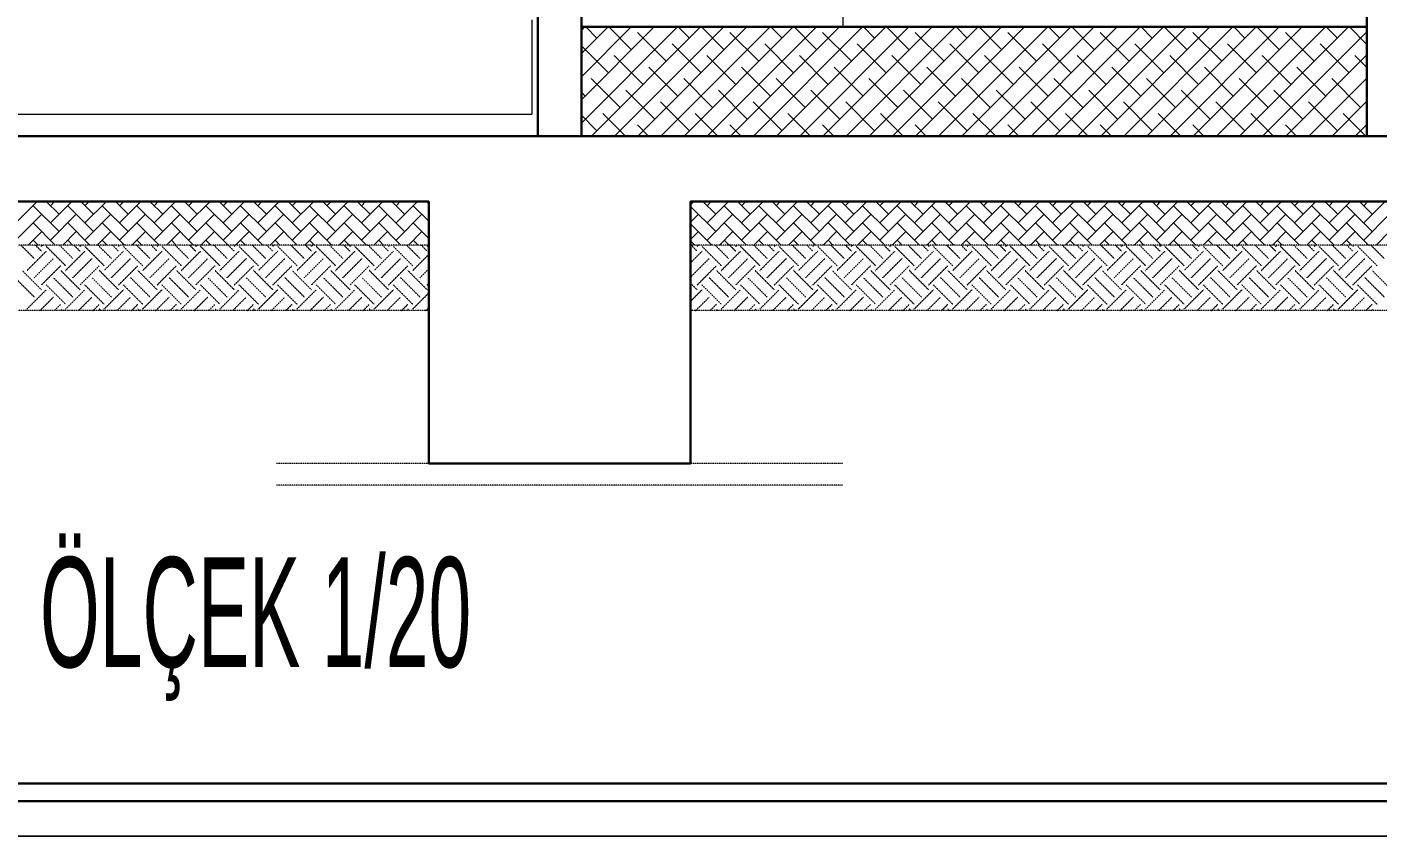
# Model space of a CAD drawing. Extents: x 775040 to 808375, y 4159409 to 4163651.
# Drawn here: x 803556 to 804330, y 4159409 to 4159872 of the extents above; entities that cross this region are included whole.
import ezdxf

# ---------------------------------------------------------------- set-up
doc = ezdxf.new("R2010")
doc.units = 0
doc.header["$MEASUREMENT"] = 0
doc.linetypes.add('DASHED2', pattern=[0.1875, 0.125, -0.0625])
for name, color, linetype, lineweight in [('KALIN', 30, 'Continuous', 18), ('Z_ duvar', 7, 'Continuous', 30), ('Z_antet', 31, 'Continuous', 30), ('Z_g4', 4, 'Continuous', 15), ('Z_kesit döşeme', 5, 'Continuous', 30), ('Z_sıva', 241, 'Continuous', 5), ('Z_tarama', 8, 'Continuous', 5), ('Z_yazı', 4, 'Continuous', 20)]:
    doc.layers.add(name, color=color, linetype=linetype, lineweight=lineweight)
doc.styles.add('SIMPLEX', font='arial.ttf', dxfattribs={"width": 0.5})

msp = doc.modelspace()

# ---------------------------------------------------------------- linework, layer by layer
at = {"layer": 'KALIN'}
for p, q in [((801720.3, 4159408.75), (808375.4, 4159408.75)), ((808375.4, 4159408.75), (801740.3, 4159408.75))]:
    msp.add_line(p, q, dxfattribs=at)
at = {"layer": 'Z_ duvar', "ltscale": 50}
for p, q in [((803848.76, 4159809.77), (803848.76, 4160542.27)), ((803873.76, 4159809.77), (803873.76, 4160542.27)), ((804323.76, 4159809.77), (804323.76, 4160542.27))]:
    msp.add_line(p, q, dxfattribs=at)
at = {"layer": 'Z_antet'}
for p, q in [((801870.3, 4159438.75), (808375.4, 4159438.75)), ((808375.4, 4159428.75), (801860.3, 4159428.75))]:
    msp.add_line(p, q, dxfattribs=at)
at = {"layer": 'Z_g4', "linetype": 'Continuous'}
msp.add_line((804023.76, 4159872.27), (804023.76, 4160542.27), dxfattribs=at)
at = {"layer": 'Z_kesit döşeme', "linetype": 'Continuous'}
msp.add_line((803873.76, 4159872.27), (804323.76, 4159872.27), dxfattribs=at)
msp.add_lwpolyline([(806062.59, 4159809.77), (802323.76, 4159809.77), (802323.76, 4159622.27), (802473.76, 4159622.27), (802473.76, 4159772.27), (803786.26, 4159772.27), (803786.26, 4159622.27), (803936.26, 4159622.27), (803936.26, 4159772.27), (804786.26, 4159772.27), (804786.26, 4159622.27), (804936.26, 4159622.27), (804936.26, 4159772.27), (806062.59, 4159772.27)], dxfattribs=at)
at = {"layer": 'Z_sıva', "linetype": 'Continuous'}
for p in [(803845.44, 4159876.41), (802398.76, 4159822.27)]:
    msp.add_line(p, (803845.44, 4159822.27), dxfattribs=at)
at = {"layer": 'Z_tarama'}
for p, q in [((803873.76, 4159870.28), (803875.75, 4159872.27)), ((803873.76, 4159857.02), (803889.01, 4159872.27)), ((803873.76, 4159843.76), (803902.27, 4159872.27)), ((803873.76, 4159830.5), (803915.53, 4159872.27)), ((803873.76, 4159817.24), (803928.79, 4159872.27)), ((803882.62, 4159865.88), (803876.23, 4159872.27)), ((803879.54, 4159809.77), (803942.04, 4159872.27)), ((803902.51, 4159859.25), (803889.49, 4159872.27)), ((803892.8, 4159809.77), (803955.3, 4159872.27)), ((803922.4, 4159852.62), (803905.83, 4159869.2)), ((803906.06, 4159809.77), (803968.56, 4159872.27)), ((803919.32, 4159809.77), (803981.82, 4159872.27)), ((803935.66, 4159865.88), (803929.27, 4159872.27)), ((803932.58, 4159809.77), (803995.08, 4159872.27)), ((803955.54, 4159859.25), (803942.53, 4159872.27)), ((803945.84, 4159809.77), (804008.34, 4159872.27)), ((803975.43, 4159852.62), (803958.86, 4159869.2)), ((803959.09, 4159809.77), (804021.59, 4159872.27)), ((803972.35, 4159809.77), (804034.85, 4159872.27)), ((803988.69, 4159865.88), (803982.3, 4159872.27)), ((803985.61, 4159809.77), (804048.11, 4159872.27)), ((804008.58, 4159859.25), (803995.56, 4159872.27)), ((803998.87, 4159809.77), (804061.37, 4159872.27)), ((804028.46, 4159852.62), (804011.89, 4159869.2)), ((804012.13, 4159809.77), (804074.63, 4159872.27)), ((804025.39, 4159809.77), (804087.89, 4159872.27)), ((804041.72, 4159865.88), (804035.33, 4159872.27)), ((804038.64, 4159809.77), (804101.14, 4159872.27)), ((804061.61, 4159859.25), (804048.59, 4159872.27)), ((804051.9, 4159809.77), (804114.4, 4159872.27)), ((804081.5, 4159852.62), (804064.92, 4159869.2)), ((804065.16, 4159809.77), (804127.66, 4159872.27)), ((804078.42, 4159809.77), (804140.92, 4159872.27)), ((804094.76, 4159865.88), (804088.37, 4159872.27)), ((804091.68, 4159809.77), (804154.18, 4159872.27)), ((804114.64, 4159859.25), (804101.62, 4159872.27)), ((804104.94, 4159809.77), (804167.44, 4159872.27)), ((804134.53, 4159852.62), (804117.96, 4159869.2)), ((804118.19, 4159809.77), (804180.69, 4159872.27)), ((804131.45, 4159809.77), (804193.95, 4159872.27)), ((804147.79, 4159865.88), (804141.4, 4159872.27)), ((804144.71, 4159809.77), (804207.21, 4159872.27)), ((804167.68, 4159859.25), (804154.66, 4159872.27)), ((804157.97, 4159809.77), (804220.47, 4159872.27)), ((804187.56, 4159852.62), (804170.99, 4159869.2)), ((804171.23, 4159809.77), (804233.73, 4159872.27)), ((804184.48, 4159809.77), (804246.98, 4159872.27)), ((804200.82, 4159865.88), (804194.43, 4159872.27)), ((804197.74, 4159809.77), (804260.24, 4159872.27)), ((804220.71, 4159859.25), (804207.69, 4159872.27)), ((804211, 4159809.77), (804273.5, 4159872.27)), ((804240.6, 4159852.62), (804224.02, 4159869.2)), ((804224.26, 4159809.77), (804286.76, 4159872.27)), ((804237.52, 4159809.77), (804300.02, 4159872.27)), ((804253.85, 4159865.88), (804247.47, 4159872.27)), ((804250.78, 4159809.77), (804313.28, 4159872.27)), ((804273.74, 4159859.25), (804260.72, 4159872.27)), ((804264.03, 4159809.77), (804323.76, 4159869.5)), ((804293.63, 4159852.62), (804277.06, 4159869.2)), ((804306.89, 4159865.88), (804300.5, 4159872.27)), ((804323.76, 4159862.27), (804313.76, 4159872.27)), ((803889.25, 4159845.99), (803873.76, 4159861.48)), ((803942.29, 4159845.99), (803925.71, 4159862.57)), ((803995.32, 4159845.99), (803978.75, 4159862.57)), ((804048.35, 4159845.99), (804031.78, 4159862.57)), ((804101.38, 4159845.99), (804084.81, 4159862.57)), ((804154.42, 4159845.99), (804137.84, 4159862.57)), ((804207.45, 4159845.99), (804190.88, 4159862.57)), ((804260.48, 4159845.99), (804243.91, 4159862.57)), ((804313.52, 4159845.99), (804296.94, 4159862.57)), ((803909.14, 4159839.36), (803892.57, 4159855.94)), ((803962.17, 4159839.36), (803945.6, 4159855.94)), ((804015.21, 4159839.36), (803998.63, 4159855.94)), ((804068.24, 4159839.36), (804051.67, 4159855.94)), ((804121.27, 4159839.36), (804104.7, 4159855.94)), ((804174.3, 4159839.36), (804157.73, 4159855.94)), ((804227.34, 4159839.36), (804210.76, 4159855.94)), ((804280.37, 4159839.36), (804263.8, 4159855.94)), ((804277.29, 4159809.77), (804323.76, 4159856.24)), ((804323.76, 4159849.01), (804316.83, 4159855.94)), ((803929.03, 4159832.73), (803912.45, 4159849.31)), ((803982.06, 4159832.73), (803965.49, 4159849.31)), ((804035.09, 4159832.73), (804018.52, 4159849.31)), ((804088.13, 4159832.73), (804071.55, 4159849.31)), ((804141.16, 4159832.73), (804124.59, 4159849.31)), ((804194.19, 4159832.73), (804177.62, 4159849.31)), ((804247.23, 4159832.73), (804230.65, 4159849.31)), ((804300.26, 4159832.73), (804283.69, 4159849.31)), ((803895.88, 4159826.11), (803879.31, 4159842.68)), ((803948.91, 4159826.11), (803932.34, 4159842.68)), ((804001.95, 4159826.11), (803985.37, 4159842.68)), ((804054.98, 4159826.11), (804038.41, 4159842.68)), ((804108.01, 4159826.11), (804091.44, 4159842.68)), ((804161.05, 4159826.11), (804144.47, 4159842.68)), ((804214.08, 4159826.11), (804197.51, 4159842.68)), ((804267.11, 4159826.11), (804250.54, 4159842.68)), ((804290.55, 4159809.77), (804323.76, 4159842.98)), ((804320.15, 4159826.11), (804303.57, 4159842.68)), ((803875.99, 4159832.73), (803873.76, 4159834.97)), ((803915.77, 4159819.48), (803899.2, 4159836.05)), ((803968.8, 4159819.48), (803952.23, 4159836.05)), ((804021.83, 4159819.48), (804005.26, 4159836.05)), ((804074.87, 4159819.48), (804058.3, 4159836.05)), ((804127.9, 4159819.48), (804111.33, 4159836.05)), ((804180.93, 4159819.48), (804164.36, 4159836.05)), ((804233.97, 4159819.48), (804217.39, 4159836.05)), ((804287, 4159819.48), (804270.43, 4159836.05)), ((804303.81, 4159809.77), (804323.76, 4159829.72)), ((804323.76, 4159835.75), (804323.46, 4159836.05)), ((803898.96, 4159809.77), (803885.94, 4159822.79)), ((803935.66, 4159812.85), (803919.08, 4159829.42)), ((803951.99, 4159809.77), (803938.97, 4159822.79)), ((803988.69, 4159812.85), (803972.12, 4159829.42)), ((804005.03, 4159809.77), (803992, 4159822.79)), ((804041.72, 4159812.85), (804025.15, 4159829.42)), ((804058.06, 4159809.77), (804045.04, 4159822.79)), ((804094.76, 4159812.85), (804078.18, 4159829.42)), ((804111.09, 4159809.77), (804098.07, 4159822.79)), ((804147.79, 4159812.85), (804131.22, 4159829.42)), ((804164.12, 4159809.77), (804151.1, 4159822.79)), ((804200.82, 4159812.85), (804184.25, 4159829.42)), ((804217.16, 4159809.77), (804204.14, 4159822.79)), ((804253.85, 4159812.85), (804237.28, 4159829.42)), ((804270.19, 4159809.77), (804257.17, 4159822.79)), ((804306.89, 4159812.85), (804290.31, 4159829.42)), ((804323.22, 4159809.77), (804310.2, 4159822.79)), ((803882.62, 4159812.85), (803873.76, 4159821.71)), ((803912.22, 4159809.77), (803905.83, 4159816.16)), ((803965.25, 4159809.77), (803958.86, 4159816.16)), ((804018.28, 4159809.77), (804011.89, 4159816.16)), ((804071.32, 4159809.77), (804064.92, 4159816.16)), ((804124.35, 4159809.77), (804117.96, 4159816.16)), ((804177.38, 4159809.77), (804170.99, 4159816.16)), ((804230.42, 4159809.77), (804224.02, 4159816.16)), ((804283.45, 4159809.77), (804277.06, 4159816.16)), ((804317.07, 4159809.77), (804323.76, 4159816.46))]:
    msp.add_line(p, q, dxfattribs=at)
at = {"layer": 'Z_tarama', "ltscale": 50}
for p, q in [((803549.75, 4159759.99), (803562.03, 4159772.27)), ((803574.5, 4159755.04), (803559.65, 4159769.89)), ((803574.5, 4159764.94), (803567.17, 4159772.27)), ((803569.55, 4159769.89), (803571.93, 4159772.27)), ((803569.55, 4159759.99), (803581.83, 4159772.27)), ((803594.3, 4159755.04), (803579.45, 4159769.89)), ((803594.3, 4159764.94), (803586.97, 4159772.27)), ((803589.35, 4159769.89), (803591.73, 4159772.27)), ((803589.35, 4159759.99), (803601.63, 4159772.27)), ((803614.1, 4159755.04), (803599.25, 4159769.89)), ((803614.1, 4159764.94), (803606.77, 4159772.27)), ((803609.15, 4159769.89), (803611.53, 4159772.27)), ((803609.15, 4159759.99), (803621.43, 4159772.27)), ((803633.9, 4159755.04), (803619.05, 4159769.89)), ((803633.9, 4159764.94), (803626.57, 4159772.27)), ((803628.95, 4159769.89), (803631.33, 4159772.27)), ((803628.95, 4159759.99), (803641.23, 4159772.27)), ((803653.7, 4159755.04), (803638.85, 4159769.89)), ((803653.7, 4159764.94), (803646.37, 4159772.27)), ((803648.75, 4159769.89), (803651.13, 4159772.27)), ((803648.75, 4159759.99), (803661.03, 4159772.27)), ((803673.5, 4159755.04), (803658.65, 4159769.89)), ((803673.5, 4159764.94), (803666.17, 4159772.27)), ((803668.55, 4159769.89), (803670.93, 4159772.27)), ((803668.55, 4159759.99), (803680.82, 4159772.27)), ((803693.3, 4159755.04), (803678.45, 4159769.89)), ((803693.3, 4159764.94), (803685.97, 4159772.27)), ((803688.35, 4159769.89), (803690.72, 4159772.27)), ((803688.35, 4159759.99), (803700.62, 4159772.27)), ((803713.09, 4159755.04), (803698.25, 4159769.89)), ((803713.09, 4159764.94), (803705.77, 4159772.27)), ((803708.14, 4159769.89), (803710.52, 4159772.27)), ((803708.14, 4159759.99), (803720.42, 4159772.27)), ((803732.89, 4159755.04), (803718.04, 4159769.89)), ((803732.89, 4159764.94), (803725.57, 4159772.27)), ((803727.94, 4159769.89), (803730.32, 4159772.27)), ((803727.94, 4159759.99), (803740.22, 4159772.27)), ((803752.69, 4159755.04), (803737.84, 4159769.89)), ((803752.69, 4159764.94), (803745.36, 4159772.27)), ((803747.74, 4159769.89), (803750.12, 4159772.27)), ((803747.74, 4159759.99), (803760.02, 4159772.27)), ((803772.49, 4159755.04), (803757.64, 4159769.89)), ((803772.49, 4159764.94), (803765.16, 4159772.27)), ((803767.54, 4159769.89), (803769.92, 4159772.27)), ((803767.54, 4159759.99), (803779.82, 4159772.27)), ((803786.26, 4159761.07), (803777.44, 4159769.89)), ((803786.26, 4159770.97), (803784.96, 4159772.27)), ((803936.26, 4159770.32), (803938.21, 4159772.27)), ((803950.68, 4159755.04), (803936.26, 4159769.46)), ((803950.68, 4159764.94), (803943.35, 4159772.27)), ((803945.73, 4159769.89), (803948.11, 4159772.27)), ((803945.73, 4159759.99), (803958.01, 4159772.27)), ((803970.48, 4159755.04), (803955.63, 4159769.89)), ((803970.48, 4159764.94), (803963.15, 4159772.27)), ((803965.53, 4159769.89), (803967.91, 4159772.27)), ((803965.53, 4159759.99), (803977.81, 4159772.27)), ((803990.28, 4159755.04), (803975.43, 4159769.89)), ((803990.28, 4159764.94), (803982.95, 4159772.27)), ((803985.33, 4159769.89), (803987.71, 4159772.27)), ((803985.33, 4159759.99), (803997.61, 4159772.27)), ((804010.08, 4159755.04), (803995.23, 4159769.89)), ((804010.08, 4159764.94), (804002.75, 4159772.27)), ((804005.13, 4159769.89), (804007.51, 4159772.27)), ((804005.13, 4159759.99), (804017.41, 4159772.27)), ((804029.88, 4159755.04), (804015.03, 4159769.89)), ((804029.88, 4159764.94), (804022.55, 4159772.27)), ((804024.93, 4159769.89), (804027.31, 4159772.27)), ((804024.93, 4159759.99), (804037.21, 4159772.27)), ((804049.68, 4159755.04), (804034.83, 4159769.89)), ((804049.68, 4159764.94), (804042.35, 4159772.27)), ((804044.73, 4159769.89), (804047.11, 4159772.27)), ((804044.73, 4159759.99), (804057.01, 4159772.27)), ((804069.48, 4159755.04), (804054.63, 4159769.89)), ((804069.48, 4159764.94), (804062.15, 4159772.27)), ((804064.53, 4159769.89), (804066.9, 4159772.27)), ((804064.53, 4159759.99), (804076.8, 4159772.27)), ((804089.28, 4159755.04), (804074.43, 4159769.89)), ((804089.28, 4159764.94), (804081.95, 4159772.27)), ((804084.33, 4159769.89), (804086.7, 4159772.27)), ((804084.33, 4159759.99), (804096.6, 4159772.27)), ((804109.07, 4159755.04), (804094.22, 4159769.89)), ((804109.07, 4159764.94), (804101.75, 4159772.27)), ((804104.12, 4159769.89), (804106.5, 4159772.27)), ((804104.12, 4159759.99), (804116.4, 4159772.27)), ((804128.87, 4159755.04), (804114.02, 4159769.89)), ((804128.87, 4159764.94), (804121.55, 4159772.27)), ((804123.92, 4159769.89), (804126.3, 4159772.27)), ((804123.92, 4159759.99), (804136.2, 4159772.27)), ((804148.67, 4159755.04), (804133.82, 4159769.89)), ((804148.67, 4159764.94), (804141.34, 4159772.27)), ((804143.72, 4159769.89), (804146.1, 4159772.27)), ((804143.72, 4159759.99), (804156, 4159772.27)), ((804168.47, 4159755.04), (804153.62, 4159769.89)), ((804168.47, 4159764.94), (804161.14, 4159772.27)), ((804163.52, 4159769.89), (804165.9, 4159772.27)), ((804163.52, 4159759.99), (804175.8, 4159772.27)), ((804188.27, 4159755.04), (804173.42, 4159769.89)), ((804188.27, 4159764.94), (804180.94, 4159772.27)), ((804183.32, 4159769.89), (804185.7, 4159772.27)), ((804183.32, 4159759.99), (804195.6, 4159772.27)), ((804208.07, 4159755.04), (804193.22, 4159769.89)), ((804208.07, 4159764.94), (804200.74, 4159772.27)), ((804203.12, 4159769.89), (804205.5, 4159772.27)), ((804203.12, 4159759.99), (804215.4, 4159772.27)), ((804227.87, 4159755.04), (804213.02, 4159769.89)), ((804227.87, 4159764.94), (804220.54, 4159772.27)), ((804222.92, 4159769.89), (804225.3, 4159772.27)), ((804222.92, 4159759.99), (804235.2, 4159772.27)), ((804247.67, 4159755.04), (804232.82, 4159769.89)), ((804247.67, 4159764.94), (804240.34, 4159772.27)), ((804242.72, 4159769.89), (804245.1, 4159772.27)), ((804242.72, 4159759.99), (804255, 4159772.27)), ((804267.47, 4159755.04), (804252.62, 4159769.89)), ((804267.47, 4159764.94), (804260.14, 4159772.27)), ((804262.52, 4159769.89), (804264.89, 4159772.27)), ((804262.52, 4159759.99), (804274.79, 4159772.27)), ((804287.27, 4159755.04), (804272.42, 4159769.89)), ((804287.27, 4159764.94), (804279.94, 4159772.27)), ((804282.32, 4159769.89), (804284.69, 4159772.27)), ((804282.32, 4159759.99), (804294.59, 4159772.27)), ((804307.06, 4159755.04), (804292.21, 4159769.89)), ((804307.06, 4159764.94), (804299.74, 4159772.27)), ((804302.11, 4159769.89), (804304.49, 4159772.27)), ((804302.11, 4159759.99), (804314.39, 4159772.27)), ((804326.86, 4159755.04), (804312.01, 4159769.89)), ((804326.86, 4159764.94), (804319.53, 4159772.27)), ((804321.91, 4159769.89), (804324.29, 4159772.27)), ((804321.91, 4159759.99), (804334.19, 4159772.27)), ((803549.75, 4159750.09), (803564.6, 4159764.94)), ((803569.55, 4159750.09), (803584.4, 4159764.94)), ((803589.35, 4159750.09), (803604.2, 4159764.94)), ((803609.15, 4159750.09), (803624, 4159764.94)), ((803628.95, 4159750.09), (803643.8, 4159764.94)), ((803648.75, 4159750.09), (803663.6, 4159764.94)), ((803668.55, 4159750.09), (803683.4, 4159764.94)), ((803688.35, 4159750.09), (803703.19, 4159764.94)), ((803708.14, 4159750.09), (803722.99, 4159764.94)), ((803727.94, 4159750.09), (803742.79, 4159764.94)), ((803747.74, 4159750.09), (803762.59, 4159764.94)), ((803767.54, 4159750.09), (803782.39, 4159764.94)), ((803936.26, 4159760.42), (803940.78, 4159764.94)), ((803945.73, 4159750.09), (803960.58, 4159764.94)), ((803965.53, 4159750.09), (803980.38, 4159764.94)), ((803985.33, 4159750.09), (804000.18, 4159764.94)), ((804005.13, 4159750.09), (804019.98, 4159764.94)), ((804024.93, 4159750.09), (804039.78, 4159764.94)), ((804044.73, 4159750.09), (804059.58, 4159764.94)), ((804064.53, 4159750.09), (804079.38, 4159764.94)), ((804084.33, 4159750.09), (804099.17, 4159764.94)), ((804104.12, 4159750.09), (804118.97, 4159764.94)), ((804123.92, 4159750.09), (804138.77, 4159764.94)), ((804143.72, 4159750.09), (804158.57, 4159764.94)), ((804163.52, 4159750.09), (804178.37, 4159764.94)), ((804183.32, 4159750.09), (804198.17, 4159764.94)), ((804203.12, 4159750.09), (804217.97, 4159764.94)), ((804222.92, 4159750.09), (804237.77, 4159764.94)), ((804242.72, 4159750.09), (804257.57, 4159764.94)), ((804262.52, 4159750.09), (804277.37, 4159764.94)), ((804282.32, 4159750.09), (804297.16, 4159764.94)), ((804302.11, 4159750.09), (804316.96, 4159764.94)), ((804321.91, 4159750.09), (804336.76, 4159764.94)), ((803556.83, 4159747.27), (803564.6, 4159755.04)), ((803572.37, 4159747.27), (803559.65, 4159759.99)), ((803576.63, 4159747.27), (803584.4, 4159755.04)), ((803592.17, 4159747.27), (803579.45, 4159759.99)), ((803596.43, 4159747.27), (803604.2, 4159755.04)), ((803611.97, 4159747.27), (803599.25, 4159759.99)), ((803616.23, 4159747.27), (803624, 4159755.04)), ((803631.77, 4159747.27), (803619.05, 4159759.99)), ((803636.03, 4159747.27), (803643.8, 4159755.04)), ((803651.57, 4159747.27), (803638.85, 4159759.99)), ((803655.82, 4159747.27), (803663.6, 4159755.04)), ((803671.37, 4159747.27), (803658.65, 4159759.99)), ((803675.62, 4159747.27), (803683.4, 4159755.04)), ((803691.17, 4159747.27), (803678.45, 4159759.99)), ((803695.42, 4159747.27), (803703.19, 4159755.04)), ((803710.97, 4159747.27), (803698.25, 4159759.99)), ((803715.22, 4159747.27), (803722.99, 4159755.04)), ((803730.77, 4159747.27), (803718.04, 4159759.99)), ((803735.02, 4159747.27), (803742.79, 4159755.04)), ((803750.57, 4159747.27), (803737.84, 4159759.99)), ((803754.82, 4159747.27), (803762.59, 4159755.04)), ((803770.36, 4159747.27), (803757.64, 4159759.99)), ((803774.62, 4159747.27), (803782.39, 4159755.04)), ((803786.26, 4159751.17), (803777.44, 4159759.99)), ((803948.56, 4159747.27), (803936.26, 4159759.56)), ((803936.26, 4159750.52), (803940.78, 4159755.04)), ((803952.81, 4159747.27), (803960.58, 4159755.04)), ((803968.35, 4159747.27), (803955.63, 4159759.99)), ((803972.61, 4159747.27), (803980.38, 4159755.04)), ((803988.15, 4159747.27), (803975.43, 4159759.99)), ((803992.41, 4159747.27), (804000.18, 4159755.04)), ((804007.95, 4159747.27), (803995.23, 4159759.99)), ((804012.21, 4159747.27), (804019.98, 4159755.04)), ((804027.75, 4159747.27), (804015.03, 4159759.99)), ((804032.01, 4159747.27), (804039.78, 4159755.04)), ((804047.55, 4159747.27), (804034.83, 4159759.99)), ((804051.8, 4159747.27), (804059.58, 4159755.04)), ((804067.35, 4159747.27), (804054.63, 4159759.99)), ((804071.6, 4159747.27), (804079.38, 4159755.04)), ((804087.15, 4159747.27), (804074.43, 4159759.99)), ((804091.4, 4159747.27), (804099.17, 4159755.04)), ((804106.95, 4159747.27), (804094.22, 4159759.99)), ((804111.2, 4159747.27), (804118.97, 4159755.04)), ((804126.75, 4159747.27), (804114.02, 4159759.99)), ((804131, 4159747.27), (804138.77, 4159755.04)), ((804146.55, 4159747.27), (804133.82, 4159759.99)), ((804150.8, 4159747.27), (804158.57, 4159755.04)), ((804166.34, 4159747.27), (804153.62, 4159759.99)), ((804170.6, 4159747.27), (804178.37, 4159755.04)), ((804186.14, 4159747.27), (804173.42, 4159759.99)), ((804190.4, 4159747.27), (804198.17, 4159755.04)), ((804205.94, 4159747.27), (804193.22, 4159759.99)), ((804210.2, 4159747.27), (804217.97, 4159755.04)), ((804225.74, 4159747.27), (804213.02, 4159759.99)), ((804230, 4159747.27), (804237.77, 4159755.04)), ((804245.54, 4159747.27), (804232.82, 4159759.99)), ((804249.79, 4159747.27), (804257.57, 4159755.04)), ((804265.34, 4159747.27), (804252.62, 4159759.99)), ((804269.59, 4159747.27), (804277.37, 4159755.04)), ((804285.14, 4159747.27), (804272.42, 4159759.99)), ((804289.39, 4159747.27), (804297.16, 4159755.04)), ((804304.94, 4159747.27), (804292.21, 4159759.99)), ((804309.19, 4159747.27), (804316.96, 4159755.04)), ((804324.74, 4159747.27), (804312.01, 4159759.99)), ((804328.99, 4159747.27), (804336.76, 4159755.04)), ((803562.47, 4159747.27), (803559.65, 4159750.09)), ((803582.27, 4159747.27), (803579.45, 4159750.09)), ((803602.07, 4159747.27), (803599.25, 4159750.09)), ((803621.87, 4159747.27), (803619.05, 4159750.09)), ((803641.67, 4159747.27), (803638.85, 4159750.09)), ((803661.47, 4159747.27), (803658.65, 4159750.09)), ((803681.27, 4159747.27), (803678.45, 4159750.09)), ((803701.07, 4159747.27), (803698.25, 4159750.09)), ((803720.87, 4159747.27), (803718.04, 4159750.09)), ((803740.67, 4159747.27), (803737.84, 4159750.09)), ((803760.46, 4159747.27), (803757.64, 4159750.09)), ((803780.26, 4159747.27), (803777.44, 4159750.09)), ((803938.66, 4159747.27), (803936.26, 4159749.66)), ((803958.45, 4159747.27), (803955.63, 4159750.09)), ((803978.25, 4159747.27), (803975.43, 4159750.09)), ((803998.05, 4159747.27), (803995.23, 4159750.09)), ((804017.85, 4159747.27), (804015.03, 4159750.09)), ((804037.65, 4159747.27), (804034.83, 4159750.09)), ((804057.45, 4159747.27), (804054.63, 4159750.09)), ((804077.25, 4159747.27), (804074.43, 4159750.09)), ((804097.05, 4159747.27), (804094.22, 4159750.09)), ((804116.85, 4159747.27), (804114.02, 4159750.09)), ((804136.65, 4159747.27), (804133.82, 4159750.09)), ((804156.44, 4159747.27), (804153.62, 4159750.09)), ((804176.24, 4159747.27), (804173.42, 4159750.09)), ((804196.04, 4159747.27), (804193.22, 4159750.09)), ((804215.84, 4159747.27), (804213.02, 4159750.09)), ((804235.64, 4159747.27), (804232.82, 4159750.09)), ((804255.44, 4159747.27), (804252.62, 4159750.09)), ((804275.24, 4159747.27), (804272.42, 4159750.09)), ((804295.04, 4159747.27), (804292.21, 4159750.09)), ((804314.84, 4159747.27), (804312.01, 4159750.09))]:
    msp.add_line(p, q, dxfattribs=at)
at = {"layer": 'Z_tarama', "linetype": 'DASHED2'}
for p, q in [((803786.26, 4159747.27), (802473.76, 4159747.27)), ((803560.28, 4159739.65), (803552.66, 4159747.27)), ((803564.43, 4159743.79), (803560.95, 4159747.27)), ((803564.43, 4159746.56), (803565.14, 4159747.27)), ((803578.24, 4159735.51), (803567.19, 4159746.56)), ((803582.38, 4159739.65), (803574.76, 4159747.27)), ((803586.52, 4159743.79), (803583.05, 4159747.27)), ((803586.52, 4159746.56), (803587.24, 4159747.27)), ((803600.33, 4159735.51), (803589.28, 4159746.56)), ((803604.48, 4159739.65), (803596.86, 4159747.27)), ((803608.62, 4159743.79), (803605.14, 4159747.27)), ((803608.62, 4159746.56), (803609.33, 4159747.27)), ((803622.43, 4159735.51), (803611.38, 4159746.56)), ((803626.57, 4159739.65), (803618.95, 4159747.27)), ((803630.72, 4159743.79), (803627.24, 4159747.27)), ((803630.72, 4159746.56), (803631.43, 4159747.27)), ((803644.53, 4159735.51), (803633.48, 4159746.56)), ((803648.67, 4159739.65), (803641.05, 4159747.27)), ((803652.81, 4159743.79), (803649.34, 4159747.27)), ((803652.81, 4159746.56), (803653.53, 4159747.27)), ((803666.62, 4159735.51), (803655.58, 4159746.56)), ((803670.77, 4159739.65), (803663.15, 4159747.27)), ((803674.91, 4159743.79), (803671.44, 4159747.27)), ((803674.91, 4159746.56), (803675.62, 4159747.27)), ((803688.72, 4159735.51), (803677.67, 4159746.56)), ((803692.86, 4159739.65), (803685.25, 4159747.27)), ((803697.01, 4159743.79), (803693.53, 4159747.27)), ((803697.01, 4159746.56), (803697.72, 4159747.27)), ((803710.82, 4159735.51), (803699.77, 4159746.56)), ((803714.96, 4159739.65), (803707.34, 4159747.27)), ((803719.1, 4159743.79), (803715.63, 4159747.27)), ((803719.1, 4159746.56), (803719.82, 4159747.27)), ((803732.92, 4159735.51), (803721.87, 4159746.56)), ((803737.06, 4159739.65), (803729.44, 4159747.27)), ((803741.2, 4159743.79), (803737.73, 4159747.27)), ((803741.2, 4159746.56), (803741.91, 4159747.27)), ((803755.01, 4159735.51), (803743.96, 4159746.56)), ((803759.16, 4159739.65), (803751.54, 4159747.27)), ((803763.3, 4159743.79), (803759.82, 4159747.27)), ((803763.3, 4159746.56), (803764.01, 4159747.27)), ((803777.11, 4159735.51), (803766.06, 4159746.56)), ((803781.25, 4159739.65), (803773.63, 4159747.27)), ((803785.4, 4159743.79), (803781.92, 4159747.27)), ((803785.4, 4159746.56), (803786.11, 4159747.27)), ((804786.26, 4159747.27), (803936.26, 4159747.27)), ((803940.08, 4159743.79), (803936.6, 4159747.27)), ((803940.08, 4159746.56), (803940.79, 4159747.27)), ((803953.89, 4159735.51), (803942.84, 4159746.56)), ((803958.03, 4159739.65), (803950.41, 4159747.27)), ((803962.17, 4159743.79), (803958.7, 4159747.27)), ((803962.17, 4159746.56), (803962.89, 4159747.27)), ((803975.98, 4159735.51), (803964.93, 4159746.56)), ((803980.13, 4159739.65), (803972.51, 4159747.27)), ((803984.27, 4159743.79), (803980.79, 4159747.27)), ((803984.27, 4159746.56), (803984.98, 4159747.27)), ((803998.08, 4159735.51), (803987.03, 4159746.56)), ((804002.22, 4159739.65), (803994.61, 4159747.27)), ((804006.37, 4159743.79), (804002.89, 4159747.27)), ((804006.37, 4159746.56), (804007.08, 4159747.27)), ((804020.18, 4159735.51), (804009.13, 4159746.56)), ((804024.32, 4159739.65), (804016.7, 4159747.27)), ((804028.46, 4159743.79), (804024.99, 4159747.27)), ((804028.46, 4159746.56), (804029.18, 4159747.27)), ((804042.27, 4159735.51), (804031.23, 4159746.56)), ((804046.42, 4159739.65), (804038.8, 4159747.27)), ((804050.56, 4159743.79), (804047.09, 4159747.27)), ((804050.56, 4159746.56), (804051.27, 4159747.27)), ((804064.37, 4159735.51), (804053.32, 4159746.56)), ((804068.51, 4159739.65), (804060.9, 4159747.27)), ((804072.66, 4159743.79), (804069.18, 4159747.27)), ((804072.66, 4159746.56), (804073.37, 4159747.27)), ((804086.47, 4159735.51), (804075.42, 4159746.56)), ((804090.61, 4159739.65), (804082.99, 4159747.27)), ((804094.76, 4159743.79), (804091.28, 4159747.27)), ((804094.76, 4159746.56), (804095.47, 4159747.27)), ((804108.57, 4159735.51), (804097.52, 4159746.56)), ((804112.71, 4159739.65), (804105.09, 4159747.27)), ((804116.85, 4159743.79), (804113.38, 4159747.27)), ((804116.85, 4159746.56), (804117.57, 4159747.27)), ((804130.66, 4159735.51), (804119.61, 4159746.56)), ((804134.81, 4159739.65), (804127.19, 4159747.27)), ((804138.95, 4159743.79), (804135.47, 4159747.27)), ((804138.95, 4159746.56), (804139.66, 4159747.27)), ((804152.76, 4159735.51), (804141.71, 4159746.56)), ((804156.9, 4159739.65), (804149.29, 4159747.27)), ((804161.05, 4159743.79), (804157.57, 4159747.27)), ((804161.05, 4159746.56), (804161.76, 4159747.27)), ((804174.86, 4159735.51), (804163.81, 4159746.56)), ((804179, 4159739.65), (804171.38, 4159747.27)), ((804183.14, 4159743.79), (804179.67, 4159747.27)), ((804183.14, 4159746.56), (804183.86, 4159747.27)), ((804196.95, 4159735.51), (804185.91, 4159746.56)), ((804201.1, 4159739.65), (804193.48, 4159747.27)), ((804205.24, 4159743.79), (804201.77, 4159747.27)), ((804205.24, 4159746.56), (804205.95, 4159747.27)), ((804219.05, 4159735.51), (804208, 4159746.56)), ((804223.19, 4159739.65), (804215.58, 4159747.27)), ((804227.34, 4159743.79), (804223.86, 4159747.27)), ((804227.34, 4159746.56), (804228.05, 4159747.27)), ((804241.15, 4159735.51), (804230.1, 4159746.56)), ((804245.29, 4159739.65), (804237.67, 4159747.27)), ((804249.43, 4159743.79), (804245.96, 4159747.27)), ((804249.43, 4159746.56), (804250.15, 4159747.27)), ((804263.25, 4159735.51), (804252.2, 4159746.56)), ((804267.39, 4159739.65), (804259.77, 4159747.27)), ((804271.53, 4159743.79), (804268.06, 4159747.27)), ((804271.53, 4159746.56), (804272.24, 4159747.27)), ((804285.34, 4159735.51), (804274.29, 4159746.56)), ((804289.49, 4159739.65), (804281.87, 4159747.27)), ((804293.63, 4159743.79), (804290.15, 4159747.27)), ((804293.63, 4159746.56), (804294.34, 4159747.27)), ((804307.44, 4159735.51), (804296.39, 4159746.56)), ((804311.58, 4159739.65), (804303.96, 4159747.27)), ((804315.73, 4159743.79), (804312.25, 4159747.27)), ((804315.73, 4159746.56), (804316.44, 4159747.27)), ((804329.54, 4159735.51), (804318.49, 4159746.56)), ((804333.68, 4159739.65), (804326.06, 4159747.27)), ((803556.14, 4159732.75), (803567.19, 4159743.79)), ((803560.28, 4159728.6), (803571.33, 4159739.65)), ((803578.24, 4159732.75), (803589.28, 4159743.79)), ((803582.38, 4159728.6), (803593.43, 4159739.65)), ((803600.33, 4159732.75), (803611.38, 4159743.79)), ((803604.48, 4159728.6), (803615.52, 4159739.65)), ((803622.43, 4159732.75), (803633.48, 4159743.79)), ((803626.57, 4159728.6), (803637.62, 4159739.65)), ((803644.53, 4159732.75), (803655.58, 4159743.79)), ((803648.67, 4159728.6), (803659.72, 4159739.65)), ((803666.62, 4159732.75), (803677.67, 4159743.79)), ((803670.77, 4159728.6), (803681.82, 4159739.65)), ((803688.72, 4159732.75), (803699.77, 4159743.79)), ((803692.86, 4159728.6), (803703.91, 4159739.65)), ((803710.82, 4159732.75), (803721.87, 4159743.79)), ((803714.96, 4159728.6), (803726.01, 4159739.65)), ((803732.92, 4159732.75), (803743.96, 4159743.79)), ((803737.06, 4159728.6), (803748.11, 4159739.65)), ((803755.01, 4159732.75), (803766.06, 4159743.79)), ((803759.16, 4159728.6), (803770.2, 4159739.65)), ((803777.11, 4159732.75), (803786.26, 4159741.9)), ((803936.26, 4159737.22), (803942.84, 4159743.79)), ((803936.26, 4159728.93), (803946.98, 4159739.65)), ((803953.89, 4159732.75), (803964.93, 4159743.79)), ((803958.03, 4159728.6), (803969.08, 4159739.65)), ((803975.98, 4159732.75), (803987.03, 4159743.79)), ((803980.13, 4159728.6), (803991.18, 4159739.65)), ((803998.08, 4159732.75), (804009.13, 4159743.79)), ((804002.22, 4159728.6), (804013.27, 4159739.65)), ((804020.18, 4159732.75), (804031.23, 4159743.79)), ((804024.32, 4159728.6), (804035.37, 4159739.65)), ((804042.27, 4159732.75), (804053.32, 4159743.79)), ((804046.42, 4159728.6), (804057.47, 4159739.65)), ((804064.37, 4159732.75), (804075.42, 4159743.79)), ((804068.51, 4159728.6), (804079.56, 4159739.65)), ((804086.47, 4159732.75), (804097.52, 4159743.79)), ((804090.61, 4159728.6), (804101.66, 4159739.65)), ((804108.57, 4159732.75), (804119.61, 4159743.79)), ((804112.71, 4159728.6), (804123.76, 4159739.65)), ((804130.66, 4159732.75), (804141.71, 4159743.79)), ((804134.81, 4159728.6), (804145.85, 4159739.65)), ((804152.76, 4159732.75), (804163.81, 4159743.79)), ((804156.9, 4159728.6), (804167.95, 4159739.65)), ((804174.86, 4159732.75), (804185.91, 4159743.79)), ((804179, 4159728.6), (804190.05, 4159739.65)), ((804196.95, 4159732.75), (804208, 4159743.79)), ((804201.1, 4159728.6), (804212.15, 4159739.65)), ((804219.05, 4159732.75), (804230.1, 4159743.79)), ((804223.19, 4159728.6), (804234.24, 4159739.65)), ((804241.15, 4159732.75), (804252.2, 4159743.79)), ((804245.29, 4159728.6), (804256.34, 4159739.65)), ((804263.25, 4159732.75), (804274.29, 4159743.79)), ((804267.39, 4159728.6), (804278.44, 4159739.65)), ((804285.34, 4159732.75), (804296.39, 4159743.79)), ((804289.49, 4159728.6), (804300.53, 4159739.65)), ((804307.44, 4159732.75), (804318.49, 4159743.79)), ((804311.58, 4159728.6), (804322.63, 4159739.65)), ((803564.43, 4159721.7), (803553.38, 4159732.75)), ((803564.43, 4159724.46), (803575.47, 4159735.51)), ((803586.52, 4159721.7), (803575.47, 4159732.75)), ((803586.52, 4159724.46), (803597.57, 4159735.51)), ((803608.62, 4159721.7), (803597.57, 4159732.75)), ((803608.62, 4159724.46), (803619.67, 4159735.51)), ((803630.72, 4159721.7), (803619.67, 4159732.75)), ((803630.72, 4159724.46), (803641.76, 4159735.51)), ((803652.81, 4159721.7), (803641.76, 4159732.75)), ((803652.81, 4159724.46), (803663.86, 4159735.51)), ((803674.91, 4159721.7), (803663.86, 4159732.75)), ((803674.91, 4159724.46), (803685.96, 4159735.51)), ((803697.01, 4159721.7), (803685.96, 4159732.75)), ((803697.01, 4159724.46), (803708.06, 4159735.51)), ((803719.1, 4159721.7), (803708.06, 4159732.75)), ((803719.1, 4159724.46), (803730.15, 4159735.51)), ((803741.2, 4159721.7), (803730.15, 4159732.75)), ((803741.2, 4159724.46), (803752.25, 4159735.51)), ((803763.3, 4159721.7), (803752.25, 4159732.75)), ((803763.3, 4159724.46), (803774.35, 4159735.51)), ((803785.4, 4159721.7), (803774.35, 4159732.75)), ((803781.25, 4159728.6), (803786.26, 4159733.61)), ((803940.08, 4159724.46), (803951.12, 4159735.51)), ((803962.17, 4159721.7), (803951.12, 4159732.75)), ((803962.17, 4159724.46), (803973.22, 4159735.51)), ((803984.27, 4159721.7), (803973.22, 4159732.75)), ((803984.27, 4159724.46), (803995.32, 4159735.51)), ((804006.37, 4159721.7), (803995.32, 4159732.75)), ((804006.37, 4159724.46), (804017.42, 4159735.51)), ((804028.46, 4159721.7), (804017.42, 4159732.75)), ((804028.46, 4159724.46), (804039.51, 4159735.51)), ((804050.56, 4159721.7), (804039.51, 4159732.75)), ((804050.56, 4159724.46), (804061.61, 4159735.51)), ((804072.66, 4159721.7), (804061.61, 4159732.75)), ((804072.66, 4159724.46), (804083.71, 4159735.51)), ((804094.76, 4159721.7), (804083.71, 4159732.75)), ((804094.76, 4159724.46), (804105.8, 4159735.51)), ((804116.85, 4159721.7), (804105.8, 4159732.75)), ((804116.85, 4159724.46), (804127.9, 4159735.51)), ((804138.95, 4159721.7), (804127.9, 4159732.75)), ((804138.95, 4159724.46), (804150, 4159735.51)), ((804161.05, 4159721.7), (804150, 4159732.75)), ((804161.05, 4159724.46), (804172.1, 4159735.51)), ((804183.14, 4159721.7), (804172.1, 4159732.75)), ((804183.14, 4159724.46), (804194.19, 4159735.51)), ((804205.24, 4159721.7), (804194.19, 4159732.75)), ((804205.24, 4159724.46), (804216.29, 4159735.51)), ((804227.34, 4159721.7), (804216.29, 4159732.75)), ((804227.34, 4159724.46), (804238.39, 4159735.51)), ((804249.43, 4159721.7), (804238.39, 4159732.75)), ((804249.43, 4159724.46), (804260.48, 4159735.51)), ((804271.53, 4159721.7), (804260.48, 4159732.75)), ((804271.53, 4159724.46), (804282.58, 4159735.51)), ((804293.63, 4159721.7), (804282.58, 4159732.75)), ((804293.63, 4159724.46), (804304.68, 4159735.51)), ((804315.73, 4159721.7), (804304.68, 4159732.75)), ((804315.73, 4159724.46), (804326.77, 4159735.51)), ((804337.82, 4159721.7), (804326.77, 4159732.75)), ((803560.28, 4159717.55), (803549.23, 4159728.6)), ((803556.14, 4159710.65), (803567.19, 4159721.7)), ((803578.24, 4159713.41), (803567.19, 4159724.46)), ((803582.38, 4159717.55), (803571.33, 4159728.6)), ((803578.24, 4159710.65), (803589.28, 4159721.7)), ((803600.33, 4159713.41), (803589.28, 4159724.46)), ((803604.48, 4159717.55), (803593.43, 4159728.6)), ((803600.33, 4159710.65), (803611.38, 4159721.7)), ((803622.43, 4159713.41), (803611.38, 4159724.46)), ((803626.57, 4159717.55), (803615.52, 4159728.6)), ((803622.43, 4159710.65), (803633.48, 4159721.7)), ((803644.53, 4159713.41), (803633.48, 4159724.46)), ((803648.67, 4159717.55), (803637.62, 4159728.6)), ((803644.53, 4159710.65), (803655.58, 4159721.7)), ((803666.62, 4159713.41), (803655.58, 4159724.46)), ((803670.77, 4159717.55), (803659.72, 4159728.6)), ((803666.62, 4159710.65), (803677.67, 4159721.7)), ((803688.72, 4159713.41), (803677.67, 4159724.46)), ((803692.86, 4159717.55), (803681.82, 4159728.6)), ((803688.72, 4159710.65), (803699.77, 4159721.7)), ((803710.82, 4159713.41), (803699.77, 4159724.46)), ((803714.96, 4159717.55), (803703.91, 4159728.6)), ((803710.82, 4159710.65), (803721.87, 4159721.7)), ((803732.92, 4159713.41), (803721.87, 4159724.46)), ((803737.06, 4159717.55), (803726.01, 4159728.6)), ((803732.92, 4159710.65), (803743.96, 4159721.7)), ((803755.01, 4159713.41), (803743.96, 4159724.46)), ((803759.16, 4159717.55), (803748.11, 4159728.6)), ((803755.01, 4159710.65), (803766.06, 4159721.7)), ((803777.11, 4159713.41), (803766.06, 4159724.46)), ((803781.25, 4159717.55), (803770.2, 4159728.6)), ((803785.4, 4159724.46), (803786.26, 4159725.32)), ((803940.08, 4159721.7), (803936.26, 4159725.51)), ((803936.26, 4159715.12), (803942.84, 4159721.7)), ((803953.89, 4159713.41), (803942.84, 4159724.46)), ((803958.03, 4159717.55), (803946.98, 4159728.6)), ((803953.89, 4159710.65), (803964.93, 4159721.7)), ((803975.98, 4159713.41), (803964.93, 4159724.46)), ((803980.13, 4159717.55), (803969.08, 4159728.6)), ((803975.98, 4159710.65), (803987.03, 4159721.7)), ((803998.08, 4159713.41), (803987.03, 4159724.46)), ((804002.22, 4159717.55), (803991.18, 4159728.6)), ((803998.08, 4159710.65), (804009.13, 4159721.7)), ((804020.18, 4159713.41), (804009.13, 4159724.46)), ((804024.32, 4159717.55), (804013.27, 4159728.6)), ((804020.18, 4159710.65), (804031.23, 4159721.7)), ((804042.27, 4159713.41), (804031.23, 4159724.46)), ((804046.42, 4159717.55), (804035.37, 4159728.6)), ((804042.27, 4159710.65), (804053.32, 4159721.7)), ((804064.37, 4159713.41), (804053.32, 4159724.46)), ((804068.51, 4159717.55), (804057.47, 4159728.6)), ((804064.37, 4159710.65), (804075.42, 4159721.7)), ((804086.47, 4159713.41), (804075.42, 4159724.46)), ((804090.61, 4159717.55), (804079.56, 4159728.6)), ((804086.47, 4159710.65), (804097.52, 4159721.7)), ((804108.57, 4159713.41), (804097.52, 4159724.46)), ((804112.71, 4159717.55), (804101.66, 4159728.6)), ((804108.57, 4159710.65), (804119.61, 4159721.7)), ((804130.66, 4159713.41), (804119.61, 4159724.46)), ((804134.81, 4159717.55), (804123.76, 4159728.6)), ((804130.66, 4159710.65), (804141.71, 4159721.7)), ((804152.76, 4159713.41), (804141.71, 4159724.46)), ((804156.9, 4159717.55), (804145.85, 4159728.6)), ((804152.76, 4159710.65), (804163.81, 4159721.7)), ((804174.86, 4159713.41), (804163.81, 4159724.46)), ((804179, 4159717.55), (804167.95, 4159728.6)), ((804174.86, 4159710.65), (804185.91, 4159721.7)), ((804196.95, 4159713.41), (804185.91, 4159724.46)), ((804201.1, 4159717.55), (804190.05, 4159728.6)), ((804196.95, 4159710.65), (804208, 4159721.7)), ((804219.05, 4159713.41), (804208, 4159724.46)), ((804223.19, 4159717.55), (804212.15, 4159728.6)), ((804219.05, 4159710.65), (804230.1, 4159721.7)), ((804241.15, 4159713.41), (804230.1, 4159724.46)), ((804245.29, 4159717.55), (804234.24, 4159728.6)), ((804241.15, 4159710.65), (804252.2, 4159721.7)), ((804263.25, 4159713.41), (804252.2, 4159724.46)), ((804267.39, 4159717.55), (804256.34, 4159728.6)), ((804263.25, 4159710.65), (804274.29, 4159721.7)), ((804285.34, 4159713.41), (804274.29, 4159724.46)), ((804289.49, 4159717.55), (804278.44, 4159728.6)), ((804285.34, 4159710.65), (804296.39, 4159721.7)), ((804307.44, 4159713.41), (804296.39, 4159724.46)), ((804311.58, 4159717.55), (804300.53, 4159728.6)), ((804307.44, 4159710.65), (804318.49, 4159721.7)), ((804329.54, 4159713.41), (804318.49, 4159724.46)), ((804333.68, 4159717.55), (804322.63, 4159728.6)), ((803563.55, 4159709.77), (803571.33, 4159717.55)), ((803585.64, 4159709.77), (803593.43, 4159717.55)), ((803607.74, 4159709.77), (803615.52, 4159717.55)), ((803629.84, 4159709.77), (803637.62, 4159717.55)), ((803651.93, 4159709.77), (803659.72, 4159717.55)), ((803674.03, 4159709.77), (803681.82, 4159717.55)), ((803696.13, 4159709.77), (803703.91, 4159717.55)), ((803718.23, 4159709.77), (803726.01, 4159717.55)), ((803740.32, 4159709.77), (803748.11, 4159717.55)), ((803762.42, 4159709.77), (803770.2, 4159717.55)), ((803777.11, 4159710.65), (803786.26, 4159719.8)), ((803939.2, 4159709.77), (803946.98, 4159717.55)), ((803961.29, 4159709.77), (803969.08, 4159717.55)), ((803983.39, 4159709.77), (803991.18, 4159717.55)), ((804005.49, 4159709.77), (804013.27, 4159717.55)), ((804027.58, 4159709.77), (804035.37, 4159717.55)), ((804049.68, 4159709.77), (804057.47, 4159717.55)), ((804071.78, 4159709.77), (804079.56, 4159717.55)), ((804093.88, 4159709.77), (804101.66, 4159717.55)), ((804115.97, 4159709.77), (804123.76, 4159717.55)), ((804138.07, 4159709.77), (804145.85, 4159717.55)), ((804160.17, 4159709.77), (804167.95, 4159717.55)), ((804182.26, 4159709.77), (804190.05, 4159717.55)), ((804204.36, 4159709.77), (804212.15, 4159717.55)), ((804226.46, 4159709.77), (804234.24, 4159717.55)), ((804248.56, 4159709.77), (804256.34, 4159717.55)), ((804270.65, 4159709.77), (804278.44, 4159717.55)), ((804292.75, 4159709.77), (804300.53, 4159717.55)), ((804314.85, 4159709.77), (804322.63, 4159717.55)), ((803786.26, 4159709.77), (802473.76, 4159709.77)), ((803571.83, 4159709.77), (803575.47, 4159713.41)), ((803576.35, 4159709.77), (803575.47, 4159710.65)), ((803593.93, 4159709.77), (803597.57, 4159713.41)), ((803598.45, 4159709.77), (803597.57, 4159710.65)), ((803616.03, 4159709.77), (803619.67, 4159713.41)), ((803620.55, 4159709.77), (803619.67, 4159710.65)), ((803638.12, 4159709.77), (803641.76, 4159713.41)), ((803642.64, 4159709.77), (803641.76, 4159710.65)), ((803660.22, 4159709.77), (803663.86, 4159713.41)), ((803664.74, 4159709.77), (803663.86, 4159710.65)), ((803682.32, 4159709.77), (803685.96, 4159713.41)), ((803686.84, 4159709.77), (803685.96, 4159710.65)), ((803704.41, 4159709.77), (803708.06, 4159713.41)), ((803708.94, 4159709.77), (803708.06, 4159710.65)), ((803726.51, 4159709.77), (803730.15, 4159713.41)), ((803731.03, 4159709.77), (803730.15, 4159710.65)), ((803748.61, 4159709.77), (803752.25, 4159713.41)), ((803753.13, 4159709.77), (803752.25, 4159710.65)), ((803770.71, 4159709.77), (803774.35, 4159713.41)), ((803775.23, 4159709.77), (803774.35, 4159710.65)), ((803784.52, 4159709.77), (803786.26, 4159711.51)), ((804786.26, 4159709.77), (803936.26, 4159709.77)), ((803947.48, 4159709.77), (803951.12, 4159713.41)), ((803952, 4159709.77), (803951.12, 4159710.65)), ((803969.58, 4159709.77), (803973.22, 4159713.41)), ((803974.1, 4159709.77), (803973.22, 4159710.65)), ((803991.68, 4159709.77), (803995.32, 4159713.41)), ((803996.2, 4159709.77), (803995.32, 4159710.65)), ((804013.77, 4159709.77), (804017.42, 4159713.41)), ((804018.29, 4159709.77), (804017.42, 4159710.65)), ((804035.87, 4159709.77), (804039.51, 4159713.41)), ((804040.39, 4159709.77), (804039.51, 4159710.65)), ((804057.97, 4159709.77), (804061.61, 4159713.41)), ((804062.49, 4159709.77), (804061.61, 4159710.65)), ((804080.07, 4159709.77), (804083.71, 4159713.41)), ((804084.59, 4159709.77), (804083.71, 4159710.65)), ((804102.16, 4159709.77), (804105.8, 4159713.41)), ((804106.68, 4159709.77), (804105.8, 4159710.65)), ((804124.26, 4159709.77), (804127.9, 4159713.41)), ((804128.78, 4159709.77), (804127.9, 4159710.65)), ((804146.36, 4159709.77), (804150, 4159713.41)), ((804150.88, 4159709.77), (804150, 4159710.65)), ((804168.45, 4159709.77), (804172.1, 4159713.41)), ((804172.97, 4159709.77), (804172.1, 4159710.65)), ((804190.55, 4159709.77), (804194.19, 4159713.41)), ((804195.07, 4159709.77), (804194.19, 4159710.65)), ((804212.65, 4159709.77), (804216.29, 4159713.41)), ((804217.17, 4159709.77), (804216.29, 4159710.65)), ((804234.74, 4159709.77), (804238.39, 4159713.41)), ((804239.27, 4159709.77), (804238.39, 4159710.65)), ((804256.84, 4159709.77), (804260.48, 4159713.41)), ((804261.36, 4159709.77), (804260.48, 4159710.65)), ((804278.94, 4159709.77), (804282.58, 4159713.41)), ((804283.46, 4159709.77), (804282.58, 4159710.65)), ((804301.04, 4159709.77), (804304.68, 4159713.41)), ((804305.56, 4159709.77), (804304.68, 4159710.65)), ((804323.13, 4159709.77), (804326.77, 4159713.41)), ((804327.65, 4159709.77), (804326.77, 4159710.65))]:
    msp.add_line(p, q, dxfattribs=at)
for points in [[(804023.43, 4159622.27), (803699.09, 4159622.27)], [(804023.43, 4159609.77), (803699.09, 4159609.77)]]:
    msp.add_lwpolyline(points, dxfattribs=at)

# ---------------------------------------------------------------- texts
at = {"layer": 'Z_yazı', "ltscale": 0.01, "style": 'SIMPLEX', "width": 0.5}
msp.add_text('MERDİVEN - ISLAK HACİM  VE SİSTEM DETAYI DETAYI  ÖLÇEK 1/20', height=63, dxfattribs=at).set_placement((802387.6, 4159505.51))

doc.saveas('drawing.dxf')
